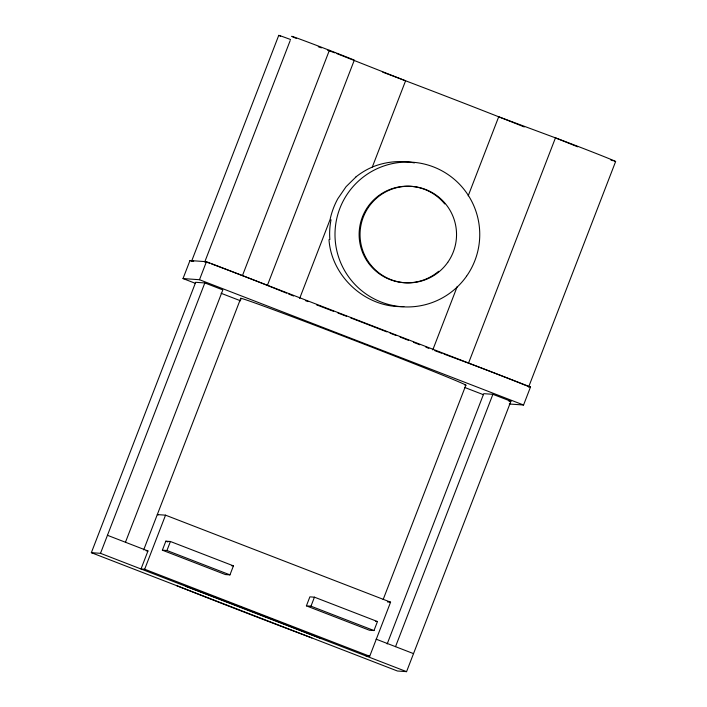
<?xml version="1.0" encoding="UTF-8"?>
<svg xmlns="http://www.w3.org/2000/svg" width="707" height="707" viewBox="0 0 707 707"><rect width="100%" height="100%" fill="white"/><g stroke="black" fill="none" stroke-linecap="round" stroke-linejoin="round"><path stroke-width="1.06" d="M195.362 283.339L183.025 278.567L189.98 260.538L206.444 261.696L530.515 386.976L523.56 405.005L509.287 404.006M191.809 260.671L278.752 35.35M387.171 643.962L483.747 393.666L492.894 394.312L510.905 401.267L406.569 671.65L397.422 671.005L91.353 552.68L195.68 282.305L204.827 282.941L222.838 289.905L125.457 542.26M204.836 261.749L290.188 40.546M183.025 278.567L199.489 279.716L206.444 261.696M91.353 552.68L100.5 553.325L204.827 282.941M242.448 275.615L329.391 50.294M143.68 549.887L240.769 298.283M107.455 535.296L147.966 550.956L141.011 568.985L144.67 569.241L369.717 656.246L390.582 602.17L165.535 515.164L157.299 514.59A120.764 1.688 21.1 0 1 158.271 514.802M144.67 569.241L165.535 515.164M162.363 550.187L165.845 541.173L170.414 541.5L233.434 565.856L229.952 574.871L225.374 574.552L162.363 550.187L166.94 550.514L229.952 574.871M286.538 293.158L267.379 285.416L354.322 60.104A38.646 0.539 21.1 0 0 306.281 41.492A38.646 0.539 21.1 0 0 296.427 38.443M166.94 550.514L170.414 541.5M299.653 298.442L330.063 219.638A51.823 34.943 -69.6 0 1 333.527 207.955A51.699 34.855 -69.6 0 1 337.822 198.711L346.059 186.701L355.895 177.015M306.396 605.872L309.878 596.858L314.447 597.176L377.467 621.541L373.985 630.556L369.408 630.237L306.396 605.872L310.974 606.191L373.985 630.556M468.193 195.839L498.7 116.788L555.455 137.865A38.646 0.539 21.1 0 1 598.732 154.497A38.646 0.539 21.1 0 1 614.259 161.134M310.974 606.191L314.447 597.176M432.781 349.912L457.261 286.459M444.005 354.083L468.511 363.177L555.455 137.865L577.61 146.8M383.15 599.536L465.878 385.147M395.522 646.666L492.894 394.312M615.629 161.532L528.686 386.853L530.515 386.976M403.856 306.538C366.403 308.385 331.53 276.994 328.985 239.664M508.872 401.125L510.905 401.267M146.137 550.833L147.966 550.956M231.596 565.733L233.434 565.856M387.498 601.949L390.582 602.17M375.638 621.418L377.467 621.541M366.058 655.99L369.717 656.246M414.399 162.902C400.365 160.153 385.554 161.638 372.315 167.029L405.588 80.792L336.824 53.608M318.3 46.733L321.393 47.873M327.562 50.17L334.764 52.839M434.823 350.672L441.963 353.323M189.98 260.538L192.03 261.334M199.489 279.716L523.56 405.005M221.088 293.281L240.636 300.837M464.914 387.542L483.438 394.7M165.845 541.173L167.877 541.96M376.089 639.155L413.524 653.622M100.5 553.325L406.569 671.65M288.562 293.971L293.599 296.003M528.421 386.641A38.646 0.539 21.1 0 1 528.571 386.835M468.511 363.177A38.646 0.539 21.1 0 1 525.504 385.359M526.83 385.925A38.646 0.539 21.1 0 1 527.802 386.349M205.145 261.908A38.646 0.539 21.1 0 1 205.543 261.82M206.506 262.138A38.646 0.539 21.1 0 1 209.475 263.181M211.481 263.905A38.646 0.539 21.1 0 1 267.379 285.416M613.128 160.754A38.646 0.539 21.1 0 1 610.768 159.923M280.599 36.278A38.646 0.539 21.1 0 1 279.636 35.854M279.018 35.562A38.646 0.539 21.1 0 1 290.586 39.521M192.074 260.874A38.646 0.539 21.1 0 1 193.7 261.237M382.752 72.185A115.939 1.617 21.1 0 1 524.276 126.96M329.86 239.523A67.863 61.597 -65.9 0 1 331.026 219.78M305.477 300.652A144.917 2.024 21.1 0 1 308.005 301.606M316.506 304.832A144.917 2.024 21.1 0 1 333.669 311.38M337.946 313.015A144.917 2.024 21.1 0 1 346.457 316.285M350.672 317.903A144.917 2.024 21.1 0 1 386.773 331.866M390.105 333.165A144.917 2.024 21.1 0 1 395.947 335.445M400.127 337.071A144.917 2.024 21.1 0 1 408.469 340.341M413.445 342.285A144.917 2.024 21.1 0 1 419.799 344.786M425.861 347.172A144.917 2.024 21.1 0 1 428.849 348.357M355.877 176.953A84.221 56.781 -69.6 0 1 372.315 167.091M438.632 271.294A48.306 48.253 -86 0 1 370.397 265.54A48.306 48.253 -86 0 1 376.619 197.28A48.306 48.253 -86 0 1 444.765 203.961M241.6 298.937A120.764 1.688 21.1 0 1 353.774 340.164A120.764 1.688 21.1 0 1 464.853 385.076M311.902 637.944A120.764 1.688 21.1 0 1 176.874 585.741M186.021 586.386A120.764 1.688 21.1 0 1 321.049 638.589M466.549 276.207A72.459 72.379 -86 0 0 413.869 162.327A72.459 72.379 -86 0 0 341.693 264.957A72.459 72.379 -86 0 0 466.549 276.207M447.743 262.368A48.306 48.253 -86 0 0 412.623 186.454A48.306 48.253 -86 0 0 364.503 254.865A48.306 48.253 -86 0 0 447.743 262.368"/></g></svg>
